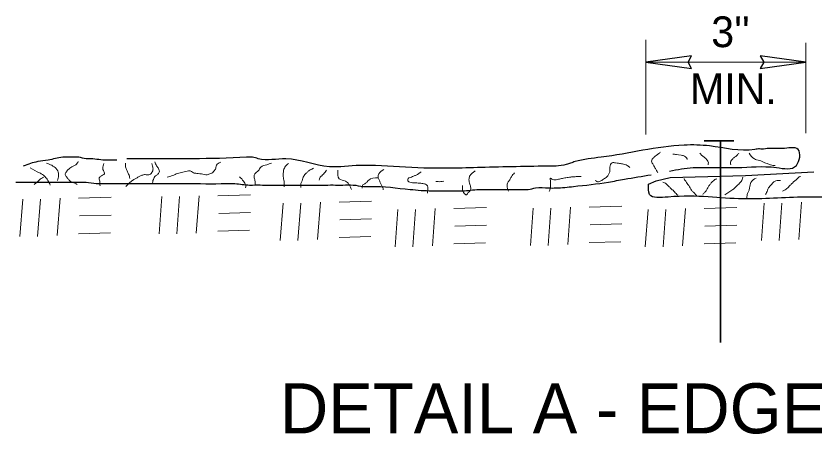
# Model space of a CAD drawing. Extents: x 49 to 419, y -329 to -58.
# Drawn here: x 103.56 to 137.08, y -136.59 to -119.02 of the extents above; entities that cross this region are included whole.
import ezdxf

# ---------------------------------------------------------------- set-up
doc = ezdxf.new("R2010")
doc.units = 0
doc.header["$LTSCALE"] = 0.52
doc.layers.add('1', color=7, linetype='Continuous', lineweight=13)

msp = doc.modelspace()

# ---------------------------------------------------------------- linework, layer by layer
at = {"layer": '1'}
for p, q in [((130.0178, -124.0039), (130.0178, -120.0276)), ((136.7337, -123.9442), (136.7337, -120.1474)), ((130.0178, -120.9664), (136.7337, -120.9664)), ((105.2897, -128.2485), (105.4071, -126.6803)), ((106.1904, -126.6805), (107.5613, -126.6412)), ((109.5661, -128.1803), (109.6834, -126.6119)), ((110.3101, -128.1803), (110.4277, -126.6119)), ((111.1327, -128.141), (111.2502, -126.5727)), ((112.0332, -126.5734), (113.4044, -126.5339)), ((103.723, -128.2876), (103.8403, -126.7195)), ((104.4672, -128.2876), (104.5846, -126.7195)), ((114.6582, -128.4484), (114.7756, -126.8801)), ((115.4025, -128.4484), (115.5198, -126.8801)), ((116.2251, -128.4092), (116.3424, -126.8408)), ((117.1257, -126.8411), (118.4966, -126.8021)), ((127.6324, -127.056), (129.0033, -127.0168)), ((134.8675, -128.4484), (134.9848, -126.8801)), ((135.6118, -128.4484), (135.7291, -126.8801)), ((136.4342, -128.4092), (136.5516, -126.8408)), ((112.0723, -127.3179), (113.4044, -127.2784)), ((119.4825, -128.7168), (119.6003, -127.1486)), ((120.227, -128.7168), (120.3443, -127.1486)), ((121.0493, -128.6773), (121.1666, -127.1092)), ((121.9498, -127.1095), (123.3207, -127.0705)), ((125.165, -128.6631), (125.2823, -127.0947)), ((125.9093, -128.6631), (126.0268, -127.0947)), ((126.7318, -128.6238), (126.8492, -127.0555)), ((129.9895, -128.7168), (130.1068, -127.1486)), ((130.7337, -128.7168), (130.8511, -127.1486)), ((131.556, -128.6773), (131.6736, -127.1092)), ((132.4566, -127.1095), (133.8278, -127.0705)), ((106.2294, -127.4252), (107.5613, -127.386)), ((117.1649, -127.5858), (118.4966, -127.5466)), ((112.0332, -128.0624), (113.3652, -128.0237)), ((121.9892, -127.8542), (123.3207, -127.815)), ((127.6717, -127.8005), (129.0033, -127.7612)), ((132.4959, -127.8542), (133.8278, -127.815)), ((106.1904, -128.1697), (107.522, -128.1307)), ((117.1257, -128.3303), (118.4573, -128.2916)), ((121.9498, -128.5987), (123.2818, -128.56)), ((127.6324, -128.545), (128.9641, -128.5062)), ((132.4566, -128.5987), (133.7885, -128.56))]:
    msp.add_line(p, q, dxfattribs=at)
at = {"layer": '1', "lineweight": 35}
for p, q in [((132.4624, -124.2647), (133.7138, -124.2647)), ((133.1476, -132.7417), (133.1476, -124.2647))]:
    msp.add_line(p, q, dxfattribs=at)
at = {"layer": '1', "lineweight": 25}
for points in [[(130.0178, -120.9664), (131.935, -121.2298), (131.7867, -120.9692), (131.935, -120.703)], [(136.7337, -120.9664), (134.8167, -120.703), (134.9651, -120.9637), (134.8167, -121.2298)]]:
    msp.add_lwpolyline(points, close=True, dxfattribs=at)
msp.add_lwpolyline([(130.1211, -126.0891), (130.4398, -125.9483), (131.0287, -125.8134), (134.2012, -125.7256), (137.0622, -125.5765)], dxfattribs=at)
for points in [[(131.0059, -125.5433), (132.0041, -125.3882), (132.679, -125.3882), (132.9239, -125.3882), (133.1693, -125.3882), (133.3533, -125.3882), (133.5982, -125.3882), (133.721, -125.3882), (133.8436, -125.3882), (135.4974, -125.3902), (136.336, -125.2998), (136.4073, -124.6316), (135.7443, -124.5906), (135.5599, -124.5906), (135.315, -124.5906), (135.1922, -124.5906), (134.8835, -124.6146), (134.6928, -124.6118), (134.5873, -124.6286), (132.692, -124.485), (131.6221, -124.4483), (128.142, -124.9586), (127.0382, -125.1425), (126.8547, -125.2037), (126.6705, -125.2651), (126.2415, -125.3268)], [(107.7874, -125.0814), (107.6646, -125.0814), (107.4197, -125.0814), (107.2968, -125.0814), (106.6227, -125.0199), (106.5001, -125.0199), (106.1934, -124.9586), (106.0092, -124.9586), (105.7643, -124.9586), (105.5189, -124.9586), (104.906, -125.0814), (104.4767, -125.1425), (103.8638, -125.3268)], [(126.2415, -125.3268), (123.2592, -125.3849), (120.689, -125.4142), (118.6519, -125.3106), (118.0055, -125.3028), (116.7204, -125.3548), (114.8927, -125.0279), (113.7344, -125.0199), (113.489, -124.9586), (113.2441, -124.9586), (110.9756, -125.0199), (110.8528, -125.0199), (110.7302, -125.0199), (110.5463, -125.0199), (110.0559, -125.0199), (109.8107, -125.0199), (109.6264, -125.0199), (109.3815, -125.0199), (109.0748, -125.0199), (108.5232, -125.0199), (108.4006, -125.0199), (108.2167, -125.0199)], [(103.5571, -126.0015), (104.1088, -126.0015), (104.3539, -126.0015), (104.4767, -126.0015), (104.7829, -126.0015), (104.906, -126.0015), (105.0286, -126.0015), (106.2544, -126.0015), (106.5001, -126.0015), (106.9291, -126.0631), (107.2356, -126.0631), (107.6646, -126.0631), (107.8485, -126.0631), (108.1554, -126.0631), (108.8297, -126.0631), (110.4237, -126.0631), (110.6688, -126.0631), (112.3855, -126.0631), (112.7532, -126.0631), (113.3667, -126.1241), (113.489, -126.1241), (113.9183, -126.1241), (115.0217, -126.1241), (115.5737, -126.1241), (116.0027, -126.1241), (116.3707, -126.1241), (116.5547, -126.1241), (116.9836, -126.1241), (117.2903, -126.1241), (117.7191, -126.1241), (118.1488, -126.1854), (118.4553, -126.1854), (120.1107, -126.3085), (121.0302, -126.3697), (121.6434, -126.3697), (122.1335, -126.3697), (122.3176, -126.3697), (122.9921, -126.3085), (123.2372, -126.3085), (123.4824, -126.3085), (123.7276, -126.3085), (123.9117, -126.3085), (124.341, -126.3085), (124.5246, -126.3085), (124.6474, -126.3085), (125.0764, -126.3085), (125.3829, -126.2472), (125.935, -126.2472), (126.2415, -126.2472), (126.977, -126.1854), (128.4487, -126.0015), (129.1232, -125.8789), (130.2377, -125.6958)], [(140.5745, -126.5752), (140.4522, -126.5752), (140.3293, -126.5752), (140.1455, -126.5752), (140.0229, -126.5752), (139.9003, -126.5752), (139.7775, -126.5752), (139.6552, -126.5752), (139.1031, -126.5752), (138.9805, -126.5752), (138.7353, -126.5752), (138.6128, -126.5752), (138.4904, -126.5752), (138.3676, -126.5752), (138.1222, -126.5752), (137.509, -126.6365), (137.3864, -126.6365), (137.1412, -126.6365), (136.8963, -126.6365), (136.7122, -126.6365), (134.0819, -126.7097), (130.9481, -126.6284), (130.1681, -126.5174), (130.1301, -126.0871)]]:
    msp.add_spline(points, degree=3, dxfattribs=at)
at = {"layer": '1'}
for points in [[(130.6272, -124.7437), (130.5376, -124.8177), (130.441, -124.8848), (130.3595, -124.9513), (130.2852, -125.0409), (130.2479, -125.1224), (130.2852, -125.212), (130.3522, -125.3233), (130.3965, -125.4049), (130.4636, -125.5168), (130.5156, -125.6082)], [(131.1478, -124.8242), (131.3036, -124.8465), (131.2071, -124.8317), (131.4973, -124.8765), (131.5861, -124.8913), (131.6753, -124.9433), (131.7422, -125.0177), (131.7494, -125.0479)], [(132.6267, -125.2711), (132.639, -125.1975), (132.5647, -125.0489), (132.4684, -124.9598), (132.3641, -124.8777), (132.2827, -124.7887)], [(133.5768, -125.2711), (133.5648, -125.1975), (133.6392, -125.0489), (133.7355, -124.9598), (133.8396, -124.8777), (133.9208, -124.7887)], [(134.3467, -124.785), (134.5765, -125.0304), (134.6661, -125.0604), (134.9038, -125.1345), (135.0151, -125.1867), (135.1042, -125.2235), (135.253, -125.2756), (135.3493, -125.2981), (135.4383, -125.3056)], [(104.8335, -125.2045), (105.2467, -125.4359), (105.3125, -125.535), (105.3458, -125.7333), (105.3293, -125.8329), (105.2963, -125.932)], [(106.1723, -125.138), (106.0733, -125.2706), (105.9573, -125.3366), (105.8582, -125.3864), (105.7753, -125.4524), (105.6762, -125.5682), (105.6268, -125.6838), (105.6931, -125.7997), (105.7753, -125.8987), (105.8582, -125.9815), (105.9907, -126.0316), (106.1228, -126.0971)], [(107.2466, -125.221), (107.2136, -125.3201), (107.2301, -125.5185), (107.2793, -125.6511), (107.1971, -125.7168), (107.098, -125.7667), (107.0482, -125.8822), (107.0812, -125.965), (107.0647, -126.0646), (107.098, -126.1637)], [(108.1557, -125.2045), (108.1722, -125.4029), (108.222, -125.535), (108.2878, -125.6676), (108.3211, -125.7501), (108.3376, -125.8494)], [(108.1722, -126.1802), (108.5029, -125.8987), (108.6185, -125.8329), (108.7341, -125.7667), (108.8497, -125.7168), (108.9822, -125.6838), (109.0816, -125.7003), (109.1806, -125.6838), (109.2797, -125.5682), (109.3127, -125.4854), (109.2962, -125.3366), (109.2632, -125.221)], [(109.3952, -125.1545), (109.4616, -125.3201), (109.5441, -125.4359), (109.5772, -125.5847), (109.4946, -125.6838), (109.3952, -125.7667), (109.346, -125.8494), (109.3127, -125.932), (109.2962, -126.0481)], [(112.1558, -125.171), (111.974, -125.2866), (111.9573, -125.3864), (111.8914, -125.5185), (111.8252, -125.6012), (111.6595, -125.6676), (111.5274, -125.7003), (111.4118, -125.6676), (111.2795, -125.6511), (111.1474, -125.6342), (111.0151, -125.6178), (110.9327, -125.5515), (110.8002, -125.535), (110.6846, -125.5515), (110.5691, -125.5847), (110.4532, -125.6178), (110.3377, -125.6342), (110.2381, -125.6838), (110.0069, -125.7667), (109.9078, -125.7997)], [(114.2878, -125.2045), (114.0894, -125.2706), (113.8417, -125.3696), (113.7427, -125.5185), (113.5938, -125.6511), (113.5607, -125.7832), (113.5938, -125.932), (113.6101, -126.0316), (113.5938, -126.1306)], [(114.9988, -125.221), (114.8829, -125.3366), (114.8003, -125.5019), (114.7838, -125.6676), (114.7838, -125.7667), (114.8168, -125.965), (114.8168, -126.0646), (114.8168, -126.1969)], [(129.3398, -125.3944), (129.2283, -125.2981), (129.0276, -125.2385), (128.8645, -125.209), (128.7379, -125.194), (128.5966, -125.194), (128.53, -125.2683), (128.5002, -125.3726), (128.5002, -125.5138), (128.4777, -125.625), (128.4112, -125.7366), (128.3442, -125.8109), (128.2701, -125.8554), (128.1958, -125.9075), (128.1217, -125.9522), (127.9874, -125.989), (127.8838, -125.9297)], [(104.1557, -125.4029), (104.5523, -125.6178), (104.6683, -125.6838), (104.817, -125.8162), (104.8995, -125.932), (104.9493, -126.0316), (104.9988, -126.1306)], [(116.0564, -125.4194), (115.8908, -125.5019), (115.9907, -125.4524), (115.8908, -125.5019), (115.7917, -125.5847), (115.6927, -125.6838), (115.6099, -125.8329), (115.5769, -125.9485), (115.5276, -126.0646), (115.5276, -126.2299)], [(116.6018, -125.5019), (116.4697, -125.6676), (116.4037, -125.7333), (116.3208, -125.8162), (116.2878, -125.9153)], [(117.0812, -125.5019), (117.1307, -125.8659), (117.3956, -125.965), (117.4779, -126.0151), (117.5439, -126.0971), (117.6102, -126.2134), (117.6432, -126.3125)], [(119.0047, -125.4692), (118.7968, -125.6551), (118.7668, -125.7962), (118.8115, -125.9075), (118.8563, -126.0191), (118.9158, -126.1308), (118.9674, -126.2347), (118.9824, -126.3312)], [(120.5795, -125.5655), (120.3718, -125.7068), (120.26, -125.7513), (120.1634, -125.7887), (120.0596, -125.8259), (120.0223, -125.9522), (120.0967, -126.0116), (120.2082, -126.0266), (120.3418, -126.0338), (120.4458, -126.0413), (120.602, -126.0563), (120.7578, -126.0933), (120.8397, -126.1602), (120.8619, -126.2792), (120.8397, -126.376), (120.8469, -126.4728)], [(122.838, -125.5288), (122.7337, -125.6178), (122.6301, -125.7218), (122.5853, -125.8554), (122.6076, -126.0413), (122.6301, -126.1308), (122.6671, -126.272), (122.6226, -126.3832), (122.5553, -126.4428), (122.4813, -126.5322), (122.3699, -126.4581), (122.3176, -126.3537), (122.3103, -126.2347), (122.3176, -126.1382)], [(124.5018, -125.6102), (124.3682, -125.7739), (124.2942, -125.9002), (124.2197, -126.0191), (124.1823, -126.1527), (124.2047, -126.272), (124.2419, -126.3832)], [(104.3212, -126.0971), (104.4367, -126.0151), (104.5357, -125.9153), (104.6183, -125.8494), (104.7179, -125.7997)], [(112.9489, -125.7832), (113.1145, -125.965), (113.164, -126.0481), (113.2136, -126.1472), (113.1971, -126.2464)], [(118.7668, -125.8259), (118.373, -125.9225), (118.3134, -125.989), (118.2099, -126.0711), (118.1133, -126.1457), (118.0911, -126.2569)], [(121.1963, -125.9745), (121.3965, -125.982), (121.5231, -125.9597)], [(125.952, -126.3986), (126.0116, -126.1527), (126.0041, -126.0491), (126.0041, -125.9522), (125.9968, -125.8334), (126.1012, -125.8927), (126.3012, -125.8927), (126.3908, -125.8779), (126.5612, -125.8334), (126.7546, -125.8037), (126.8584, -125.7887), (127.007, -125.7814), (127.1706, -125.7664), (127.2894, -125.7664)], [(130.7332, -126.0022), (130.7962, -126.0273), (130.8726, -126.0808), (130.9553, -126.1639), (131.0352, -126.2402), (131.155, -126.347), (131.2213, -126.4131), (131.2811, -126.4831), (131.3542, -126.5464)], [(131.6216, -125.8572), (131.6261, -125.8752), (131.6941, -125.9685), (131.7519, -126.0626), (131.8142, -126.1509), (131.872, -126.2457), (131.9253, -126.3452), (132.0131, -126.4258), (132.0907, -126.5073), (132.1574, -126.5899)], [(132.9998, -125.8662), (132.9392, -125.8822), (132.8474, -125.9465), (132.7831, -126.008), (132.7028, -126.1098), (132.6277, -126.2187), (132.5617, -126.3383), (132.4879, -126.4358), (132.4043, -126.5219)], [(133.3365, -126.5364), (133.6637, -126.313), (133.7672, -126.2314), (133.8788, -126.1198), (133.9456, -126.0456), (134.0129, -125.9787), (134.087, -125.7927)], [(134.6513, -125.8312), (134.4202, -126.0138), (134.3904, -126.1178), (134.3679, -126.2442), (134.3384, -126.3708), (134.2861, -126.4748), (134.2643, -126.5714), (134.2491, -126.6833)], [(135.6715, -125.935), (135.4767, -125.9442), (135.3686, -126.0111), (135.299, -126.0883), (135.2208, -126.1782), (135.1657, -126.2487), (135.1202, -126.3447), (135.0842, -126.4393), (135.0366, -126.5249)], [(136.5076, -125.7689), (136.4811, -125.7709), (136.373, -125.8592), (136.1693, -126.0413), (136.0745, -126.1362), (136.0025, -126.2172), (135.8682, -126.3257), (135.7561, -126.3873)]]:
    msp.add_spline(points, degree=3, dxfattribs=at)

# ---------------------------------------------------------------- texts
for s, height, p in [("3''", 1.291, (132.7601, -120.3327)), ('MIN.', 1.291, (131.8688, -122.7258)), ('DETAIL A - EDGE OVERLAP', 2.101, (114.6442, -136.5561))]:
    msp.add_text(s, height=height, dxfattribs=at).set_placement(p)

doc.saveas('drawing.dxf')
